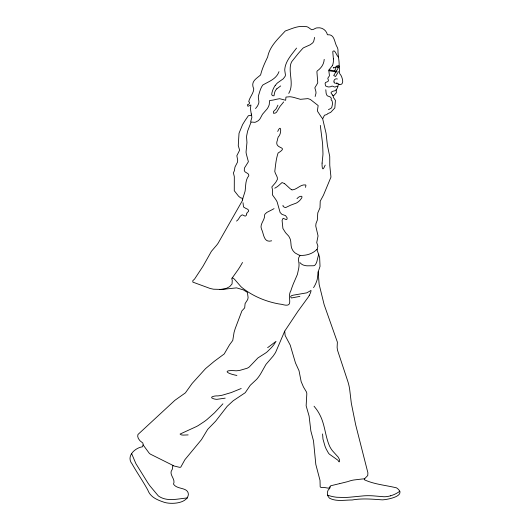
<?xml version="1.0" encoding="UTF-8"?>
<svg xmlns="http://www.w3.org/2000/svg" width="530" height="530" viewBox="0 0 530 530"><rect width="100%" height="100%" fill="white"/><g stroke="black" fill="none" stroke-linecap="round" stroke-linejoin="round"><path stroke-width="0.79" d="M243.025 202.698L243.482 206.965L245.88 208.442A17.192 17.192 0 0 1 246.351 208.615L246.649 208.74A5.234 5.234 0 0 1 247.941 209.516L248.543 210.271A1.226 1.226 0 0 1 248.325 211.622L247.112 212.649L246.715 213.809M322.578 433.951L322.975 439.085L324.93 445.929A53.437 53.437 0 0 0 326.241 449.109L328.501 453.15A10.03 10.03 0 0 0 329.368 454.144L337.908 460.219L339.12 461.928A3.995 3.995 0 0 0 339.445 460.464L339.492 460.305A3.412 3.412 0 0 0 339.392 459.391L338.18 457.105L332.442 450.752A24.93 24.93 0 0 1 329.6 446.194C325.135 436.137 325.009 424.643 319.835 414.831A42.566 42.566 0 0 0 316.337 409.114L314.045 406.218M322.088 163.081L322.823 155.979A68.549 68.549 0 0 0 322.975 153.879L322.624 143.941L320.305 125.405M314.648 37.411L313.694 41.393A7.254 7.254 0 0 1 312.554 43.01L310.196 44.785L303.683 47.713A7.685 7.685 0 0 0 302.835 48.329L299.092 52.536A57.975 57.975 0 0 1 298.019 53.782L291.738 61.672A13.528 13.528 0 0 0 290.46 65.336C288.996 74.651 293.984 84.74 288.737 93.393M277.713 131.453C281.39 122.708 281.702 134.295 278.349 136.76A14.84 14.84 0 0 0 277.342 140.357C273.533 149.944 289.877 145.644 278.071 153.057C276.057 158.934 275.547 165.34 274.779 171.495C275.348 174.907 279.469 177.948 276.256 181.479A15.297 15.297 0 0 1 275.01 183.267L271.83 186.951L272.387 189.137A2.961 2.961 0 0 1 272.586 189.853L272.407 194.828L275.487 199.128A17.45 17.45 0 0 1 277.15 201.996L280.125 212.517L281.993 214.385L285.551 215.611L287.167 217.949L286.975 219.208L286.319 219.639L283.086 218.307L282.086 220.4L282.907 228.483L285.498 232.617A45.394 45.394 0 0 0 286.279 233.492A42.486 42.486 0 0 0 287.366 234.651L288.525 235.916A6.155 6.155 0 0 1 289.208 237.009C291.997 241.15 289.917 246.046 292.573 250.027A8.97 8.97 0 0 0 293.229 250.995L294.15 252.041A13.959 13.959 0 0 0 295.303 253.082L299 255.089A8.546 8.546 0 0 0 300.543 255.4C306.526 255.652 312.905 253.685 317.053 249.226M336 67.012L335.689 68.569A5.578 5.578 0 0 1 334.278 70.848M284.703 331.151L275.54 352.556L273.208 356.001L265.981 364.395L260.879 373.431A38.955 38.955 0 0 1 256.639 379.328L250.273 385.283L245.224 392.703L233.18 400.773L227.211 406.285L215.604 421.231L207.68 429.36L201.473 439.648L184.897 459.689L180.743 467.202L179.537 467.321L172.74 465.665L172.495 468.686A4.041 4.041 0 0 1 171.992 469.812C168.401 474.589 175.967 478.882 173.509 484.109C177.053 489.932 188.375 486.798 188.382 494.623C187.136 503.944 170.064 504.633 163.313 501.99C156.873 499.777 150.235 496.968 147.757 489.958C142.875 481.061 137.058 472.733 132.076 463.902C125.815 456.297 135.031 447.784 142.504 446.797L143.16 444.663L142.848 443.047L140.013 440.788L138.323 438.476L137.687 436.263L137.959 434.494L174.9 400.309L185.401 392.869L192.138 383.448L205.58 368.589L214.252 361.334L224.216 353.96L229.536 344.811L232.763 340.439L234.075 332.337L235.214 328.58L241.918 310.878L244.688 307.851L245.092 303.597L247.722 299.503L248.1 297.522L247.411 292.427L243.396 289.897L236.592 287.869L221.851 289.426L213.51 289.214L210.105 288.466L192.847 282.126L192.801 280.688L194.55 279.091L202.997 266.239L211.417 251.306L215.518 246.503A24.539 24.539 0 0 0 218.281 242.932L242.395 200.598L242.263 198.207L240.56 197.829L238.593 196.232L234.273 190.727L234.32 176.629L233.412 172.932L234.406 170.607L234.982 167.023L237.493 162.167L237.685 160.113L236.837 155.747L239.613 150.189L238.261 145.571L239.023 133.275L242.588 124.583L245.079 120.542L248.365 115.719L250.889 115.388L251.406 114.884L250.445 108.756L250.915 104.993L247.947 106.311L247.364 104.761C248.895 104.867 250.842 102.124 248.696 101.813C249.544 97.242 253.525 93.624 253.771 88.934C250.405 81.593 255.891 79.049 260.588 74.968C262.158 68.628 264.742 62.977 267.637 57.055C269.777 46.024 278.084 38.928 285.259 30.998C291.513 28.865 298.079 25.44 305.114 26.619C307.943 26.129 309.487 28.666 311.713 29.707C313.846 29.872 315.357 27.659 317.569 27.851C322.094 27.182 326.46 30.303 327.381 34.655L327.706 34.781C334.98 33.999 334.225 42.784 337.186 47.183A8.818 8.818 0 0 1 337.974 49.694C337.749 55.451 339.624 61.202 339.067 66.919C340.777 69.152 337.782 72.696 341.009 75.419C343.102 79.586 344.348 85.747 338.127 84.561C338.531 87.702 335.318 89.497 336.384 92.392A2.968 2.968 0 0 1 336.179 92.989L333.198 96.215L333.416 97.493L335.43 100.336L334.834 107.948L330.66 112.406L327.759 113.605L326.877 114.546L324.459 115.229L322.677 118.833L326.069 133.328L327.381 145.213L329.74 156.529L329.773 165.393L330.965 177.106L323.439 195.239L320.226 201.161L319.994 207.78L317.788 212.868L317.318 220.149L315.999 223.541L315.741 225.959L318.053 235.89L316.735 242.621L317.901 246.066L317.066 249.961L319.623 257.262L320.027 266.371L318.199 271.824L319.12 284.279L324.161 304.71L337.378 342.128L337.12 347.402L337.491 350.151L347.667 380.924A48.422 48.422 0 0 1 349.72 389.782L351.324 403.27L355.656 424.729L367.9 472.833L367.747 475.542L364.375 478.954L364.302 479.729C374.312 484.42 385.933 485.222 396.612 487.878C407.895 495.848 387.457 499.658 382.315 499.856C372.259 499.154 362.149 498.18 352.145 499.995C344.646 499.936 336.232 501.85 329.375 498.114C326.791 495.59 326.46 490.707 329.62 488.541C330.813 485.851 330.322 485.904 328.785 488.243L323.982 487.428L321.187 487.56L320.186 486.871L320.007 480.365L315.82 464.452L313.508 440.914L310.852 430.936L309.096 416.057L306.141 405.814L306.81 394.042A4.896 4.896 0 0 0 305.837 390.954L303.432 386.933L301.146 381.56L299.019 370.695L295.468 362.931L290.221 345.116L285.153 335.53L284.703 331.151L297.933 311.289L308.188 297.211A17.861 17.861 0 0 0 309.136 295.641L309.288 295.356M246.669 214.074L246.523 214.743A2.279 2.279 0 0 1 246.013 215.65L245.317 216.068A1 1 0 0 1 244.986 216.081L242.68 214.968A1.411 1.411 0 0 0 241.958 214.981L240.547 215.995A7.976 7.976 0 0 0 239.686 217.161L238.599 218.93A9.619 9.619 0 0 1 237.5 220.242L236.552 221.083M339.193 66.555L339.054 66.117M324.214 59.367C323.936 64.243 321.154 68.211 317.311 70.854A2.994 2.994 0 0 0 316.907 71.742L317.748 82.448A5.81 5.81 0 0 1 317.549 83.27L314.952 87.609A1.371 1.371 0 0 0 314.893 88.079L315.456 89.875A10.507 10.507 0 0 1 315.906 91.763A11.534 11.534 0 0 1 316.012 93.147L315.145 96.5M242.521 199.962L242.972 198.054A29.68 29.68 0 0 1 243.608 195.974L245.026 191.449A13.548 13.548 0 0 0 245.238 189.919C245.821 185.063 245.483 179.657 248.802 175.748C249.438 172.296 243.084 173.356 244.363 168.865A3.18 3.18 0 0 1 244.529 167.904L248.391 161.743L246.317 153.958A21.836 21.836 0 0 1 246.046 152.057L246.953 142.517L246.642 138.27A15.893 15.893 0 0 1 246.642 135.932L247.59 131.168L250.995 122.337M277.932 105.165L276.329 108.478A7.268 7.268 0 0 1 275.381 109.624L273.798 111.181A3.034 3.034 0 0 0 273.361 112.069L273.626 113.36L275.302 113.042A5.287 5.287 0 0 0 276.667 112.029L279.211 107.742A15.82 15.82 0 0 1 279.959 106.484L283.669 101.932M305.519 187.381L305.923 185.387A0.881 0.881 0 0 0 305.565 184.917C300.755 184.168 297.244 189.276 292.6 189.886A1.948 1.948 0 0 1 291.977 189.786L291.871 189.747M332.429 65.369L332.29 65.667A3.776 3.776 0 0 1 331.482 66.773L329.163 69.668A4.763 4.763 0 0 0 328.845 70.921L329.468 75.757L327.898 78.096A1.153 1.153 0 0 0 327.851 78.599L328.209 79.573A2.471 2.471 0 0 1 328.381 80.653L327.911 81.56L325.513 82.481L325.102 83.508L325.552 85.939L328.004 86.907A9.494 9.494 0 0 0 329.097 86.933L330.097 86.827A4.266 4.266 0 0 0 330.859 86.615C332.999 84.687 334.238 88.636 336.292 86.344A1.093 1.093 0 0 1 336.709 86.257L337.709 86.456M325.201 165.121C324.718 165.724 323.207 170.614 322.419 168.262A18.742 18.742 0 0 1 322.114 163.088M333.29 67.535L333.714 67.939M332.442 95.049L332.853 95.738L333.708 95.367M299.947 255.672C296.979 258.733 299.503 262.27 299.019 265.769A50.694 50.694 0 0 1 298.741 268.24L297.409 274.361L294.395 281.397A65.031 65.031 0 0 0 293.07 284.497L291.884 287.651A97.725 97.725 0 0 0 290.871 290.705C286.498 297.582 295.243 308.301 281.788 304.346A106.775 106.775 0 0 1 278.303 303.829C265.119 301.331 252.167 295.813 241.706 287.353A19.742 19.742 0 0 1 240.62 286.286L234.876 279.681A28.097 28.097 0 0 0 234.041 278.84L232.71 277.912A0.808 0.808 0 0 0 231.809 278.747L231.994 279.522A6.565 6.565 0 0 1 232.246 280.35L232.06 283.961L229.768 286.525A21.021 21.021 0 0 1 229.099 286.942L225.694 288.698L219.87 289.493M242.508 262.476L241.084 264.954A98.129 98.129 0 0 1 237.791 270.134L232.133 278.071M329.084 69.887L336.967 71.331L336.537 72.053L335.874 71.928L333.708 75.538L335.583 76.479L338.518 71.61M336.298 71.219L338.094 68.224M278.992 71.649C276.282 79.242 268.783 81.415 262.721 85.091C260.442 88.225 259.607 92.187 258.454 95.831A7.837 7.837 0 0 0 258.335 97.58L258.865 101.296A6.526 6.526 0 0 1 258.66 103.516L257.567 105.934L255.546 108.564M332.509 94.956L331.601 93.85A2.04 2.04 0 0 1 331.336 93.545L331.091 92.909A0.941 0.941 0 0 1 331.184 92.425L331.912 91.697A4.266 4.266 0 0 1 333.397 91.12L334.37 90.922A3.279 3.279 0 0 0 334.914 90.709L336.225 89.709M275.249 85.443L276.693 83.694A13.157 13.157 0 0 1 277.7 82.746L283.298 78.771L285.12 76.3A4.419 4.419 0 0 0 285.418 74.763L284.829 70.874A10.309 10.309 0 0 1 284.776 69.185C285.577 60.877 291.818 54.477 296.555 48.091M222.918 403.8L214.518 412.81L207.051 419.482A72.901 72.901 0 0 1 204.229 421.615L198.406 425.464A36.861 36.861 0 0 1 196.087 426.716L180.074 434.063L181.32 434.865A15.655 15.655 0 0 0 183.201 435.097L188.137 434.905M364.799 478.444L364.627 478.617A1.159 1.159 0 0 1 364.342 478.789L363.01 478.954A23.638 23.638 0 0 0 362.268 478.988L353.994 479.968A31.349 31.349 0 0 0 349.813 480.935L348.376 481.419M276.806 88.815L280.681 85.933M296.985 198.657C299.536 195.418 304.69 195.06 300.391 199.764A15.43 15.43 0 0 1 297.94 202.043L297.032 202.659A9.971 9.971 0 0 1 296.111 203.156L290.46 205.256A37.087 37.087 0 0 0 289.195 205.878L285.743 207.528A1.51 1.51 0 0 1 285.339 207.541L284.405 207.217A6.141 6.141 0 0 1 283.841 206.892L282.874 205.945L283.093 205.322M267.643 347.673L276.037 341.346L273.639 345.017A73.306 73.306 0 0 1 271.34 347.707L267.345 351.682A25.208 25.208 0 0 1 265.199 353.291L257.924 357.929L249.266 366.972A15.562 15.562 0 0 1 247.185 368.231L239.938 370.351A53.099 53.099 0 0 1 236.281 370.801C221.812 369.655 226.416 373.498 236.89 375.452M274.739 188.216L276.832 186.971A19.544 19.544 0 0 0 279.615 184.712L282.066 182.539L284.531 183.638M338.882 67.33L338.73 67.403A1.06 1.06 0 0 1 337.796 67.284L337.663 67.197M328.454 109.664L330.852 108.392A4.591 4.591 0 0 0 331.23 108.087L331.455 107.862A2.577 2.577 0 0 0 331.76 107.451L332.568 103.681L332.111 100.905A1.822 1.822 0 0 0 331.594 100.362L331.098 99.865L331.316 98.428A1.279 1.279 0 0 0 331.204 98.057L330.541 97.255A4.286 4.286 0 0 0 329.289 96.533L327.805 96.036A2.61 2.61 0 0 1 327.288 95.698A2.431 2.431 0 0 1 326.904 95.294L326.135 93.333L325.798 89.729M241.203 388.51L231.239 392.558L222.52 395.142A44.036 44.036 0 0 1 217.777 395.917C215.723 395.552 207.932 396.977 213.51 398.745A13.164 13.164 0 0 0 215.206 399.163L215.902 399.262A9.54 9.54 0 0 0 216.982 399.328L225.19 398.143M347.812 481.604L339.988 483.552M390.431 495.841L389.033 496.199A22.008 22.008 0 0 1 383.945 496.749L372.968 495.841A70.742 70.742 0 0 0 363.971 495.828L349.774 497.2A104.834 104.834 0 0 1 344.685 497.498L336.841 497.266A41.678 41.678 0 0 1 328.858 495.596L327.633 495.186M339.703 483.605L330.985 485.712A9.189 9.189 0 0 0 330.303 486.05M271.671 240.805C263.456 243.164 263.966 233.77 261.449 229C259.395 224.077 265.179 220.01 264.642 214.869A3.763 3.763 0 0 1 265.04 214.08L266.802 212.444L271.088 210.231A44.275 44.275 0 0 0 274.05 208.621M187.607 497.948C178.285 498.631 167.699 501.956 159.146 496.477A12.21 12.21 0 0 1 158.212 495.782L149.977 485.93A80.832 80.832 0 0 1 147.724 482.704L135.905 463.671L131.553 453.422M336.517 66.025L337.796 65.919M337.974 65.906L338.173 65.906A1.789 1.789 0 0 1 339.081 66.051M299.887 296.389L291.394 297.986L290.579 296.767L291.195 295.846L293.01 295.223L306.698 292.858A6.605 6.605 0 0 0 307.334 292.547L311.031 290.42L310.812 291.917A30.508 30.508 0 0 1 309.281 295.349M336.961 66.899L337.034 66.912A2.007 2.007 0 0 1 337.663 67.204M322.445 118.462C321.028 116.839 319.517 114.189 317.874 111.81A3.902 3.902 0 0 1 317.39 110.691L318.166 105.563L310.335 99.441L307.884 98.613L300.417 99.329L293.984 97.474A25.221 25.221 0 0 0 291.692 96.977A26.646 26.646 0 0 0 289.864 96.738L285.955 97.083L285.663 100.263L279.635 98.699L275.448 99.468A15.986 15.986 0 0 1 273.917 99.898L271.969 100.256A5.386 5.386 0 0 1 271.42 100.276L269.558 100.574L269.247 104.523A13.416 13.416 0 0 1 268.617 106.265L268.233 107.073A17.225 17.225 0 0 1 267.239 108.763L262.476 114.261L260.502 117.938A8.016 8.016 0 0 1 259.852 118.992L259.594 119.329A9.103 9.103 0 0 1 258.05 120.833L255.804 122.046A6.579 6.579 0 0 1 254.559 122.324L250.829 121.973A1.146 1.146 0 0 1 250.677 121.582L251.882 117.455L251.432 113.99M328.878 70.689L335.874 71.928M335.305 83.329L334.702 83.071A1.524 1.524 0 0 1 334.251 82.581L334.032 82.011M173.403 465.632L150.328 454.111A14.045 14.045 0 0 1 149.175 453.143L143.14 444.922M339.028 84.237L337.491 83.263A3.12 3.12 0 0 0 336.59 83.005L336.04 83.144L336.411 83.521A4.677 4.677 0 0 0 337.007 83.773M299.947 262.608L301.086 263.735A8.354 8.354 0 0 0 303.405 265.086L305.465 265.623A17.278 17.278 0 0 0 306.287 265.742A11.839 11.839 0 0 0 307.904 265.815L312.813 265.769A13.714 13.714 0 0 0 313.256 265.762L314.197 265.629A1.769 1.769 0 0 0 314.807 265.298L315.476 264.51A10.713 10.713 0 0 0 316.927 261.35L317.689 258.15A65.071 65.071 0 0 1 318.815 254.148M338.279 56.988C336.735 56.061 334.874 48.886 332.939 51.258A3.922 3.922 0 0 0 332.794 52.126L333.403 58.916M318.205 271.718L317.251 279.37A30.654 30.654 0 0 1 313.568 287.638M275.216 85.423A21.545 21.545 0 0 0 271.956 92.783L271.711 94.406A1.385 1.385 0 0 0 271.857 94.85L272.175 95.294A3.107 3.107 0 0 0 272.639 95.711L273.99 95.791L274.54 93.015A8.215 8.215 0 0 1 276.806 88.821M333.357 58.923A14.588 14.588 0 0 1 332.542 65.409M333.993 82.017A2.517 2.517 0 0 1 337.398 79.003M336.954 66.787A4.631 4.631 0 0 0 334.675 67.529L334.351 67.641A4.041 4.041 0 0 1 333.721 67.953M399.885 491.184A27.878 27.878 0 0 1 390.425 495.828M284.531 183.638A25.44 25.44 0 0 1 285.802 184.692L289.93 188.481A8.944 8.944 0 0 0 291.838 189.806"/></g></svg>
